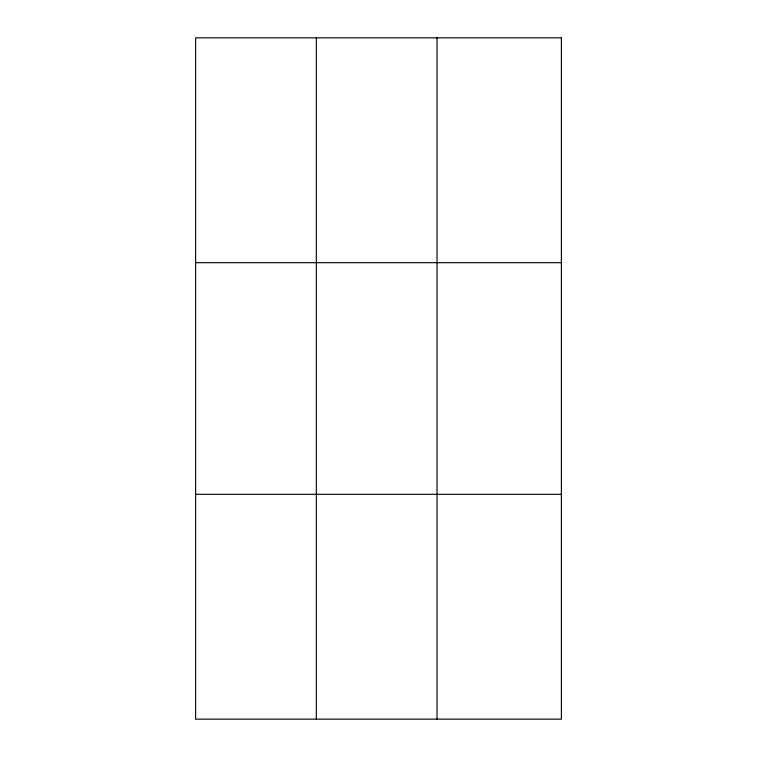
<?xml version="1.0" encoding="UTF-8"?>
<svg xmlns="http://www.w3.org/2000/svg" width="757" height="757" viewBox="0 0 757 757"><rect width="100%" height="100%" fill="white"/><g stroke="black" fill="none" stroke-linecap="round" stroke-linejoin="round"><path stroke-width="1.14" d="M316.322 37.85L316.322 719.15M437.026 37.85L437.026 719.15M195.618 262.679L561.382 262.679M195.618 494.321L561.382 494.321M561.382 37.85L561.382 719.15L195.618 719.15L195.618 37.85L561.382 37.85"/></g></svg>
